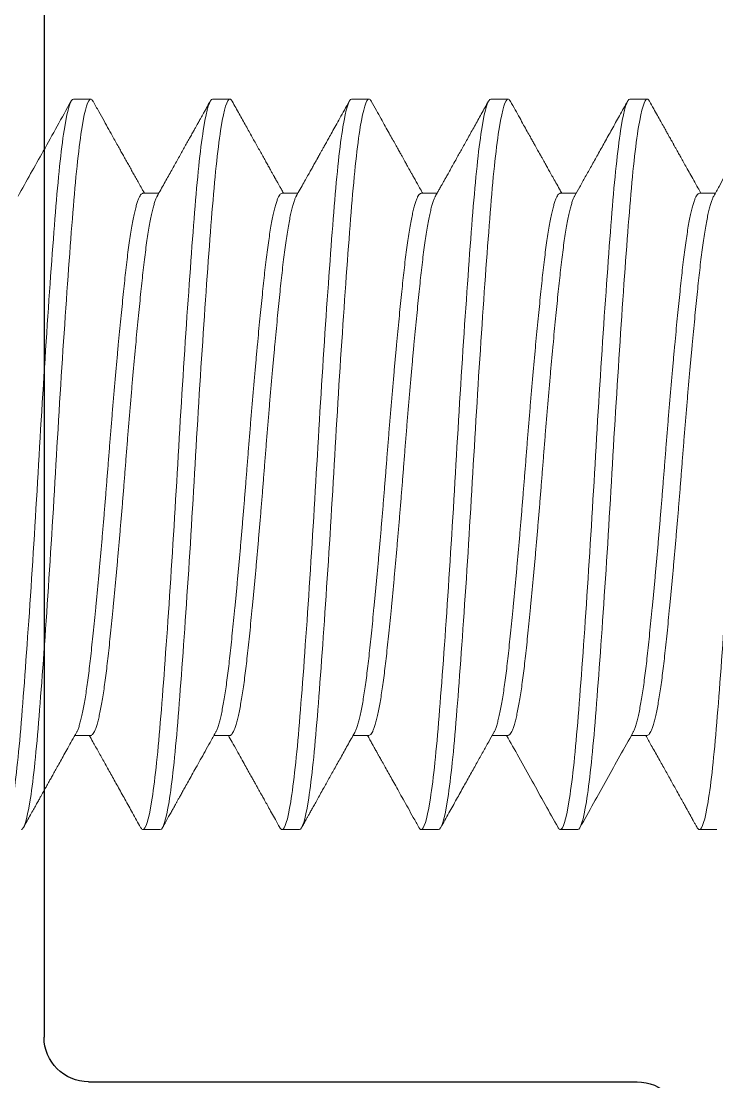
# Model space of a CAD drawing. Extents: x -82 to 113, y -82 to 93.
# Drawn here: x 26.7044 to 26.8606, y 69.7686 to 70.0068 of the extents above; entities that cross this region are included whole.
import ezdxf

# ---------------------------------------------------------------- set-up
doc = ezdxf.new("R2010")
doc.units = 0
doc.header["$MEASUREMENT"] = 0
doc.linetypes.add('SLD-Solid', pattern=[0])
doc.layers.get('0').update_dxf_attribs({"linetype": 'CONTINUOUS'})
doc.layers.add('VENT', color=5, linetype='CONTINUOUS')

# ---------------------------------------------------------------- blocks, each defined once
blk = doc.blocks.new('no 8-32 1.125')
at = {"color": 7, "linetype": 'SLD-Solid', "lineweight": 15}
for p, q in [((0.5, 0.082), (0.49609, 0.082)), ((0.53125, 0.082), (0.52734, 0.082)), ((0.5625, 0.082), (0.55859, 0.082)), ((0.59375, 0.082), (0.58984, 0.082)), ((0.625, 0.082), (0.62109, 0.082)), ((0.48437, 0.06086), (0.48081, 0.06086)), ((0.51562, 0.06086), (0.51206, 0.06086)), ((0.54687, 0.06086), (0.54331, 0.06086)), ((0.57813, 0.06086), (0.57456, 0.06086)), ((0.60938, 0.06086), (0.60581, 0.06086)), ((0.49609, -0.06086), (0.49966, -0.06086)), ((0.52734, -0.06086), (0.53091, -0.06086)), ((0.55859, -0.06086), (0.56216, -0.06086)), ((0.58984, -0.06086), (0.59341, -0.06086)), ((0.62109, -0.06086), (0.62466, -0.06086)), ((0.48047, -0.082), (0.48438, -0.082)), ((0.51172, -0.082), (0.51562, -0.082)), ((0.54297, -0.082), (0.54687, -0.082)), ((0.57422, -0.082), (0.57812, -0.082)), ((0.60547, -0.082), (0.60938, -0.082))]:
    blk.add_line(p, q, dxfattribs=at)
for points, knots in [([(0.48047, -0.082), (0.47987, -0.082), (0.47919, -0.07992), (0.47784, -0.0716), (0.47716, -0.06538), (0.47596, -0.05059), (0.47529, -0.04143), (0.47393, -0.02133), (0.47326, -0.01046), (0.47205, 0.01046), (0.47138, 0.02133), (0.47003, 0.04143), (0.46935, 0.05059), (0.46815, 0.06538), (0.46747, 0.0716), (0.46612, 0.07992), (0.46545, 0.082), (0.46484, 0.082)], [0, 0, 0, 0, 0.125, 0.125, 0.25, 0.25, 0.375, 0.375, 0.5, 0.5, 0.625, 0.625, 0.75, 0.75, 0.875, 0.875, 1, 1, 1, 1]), ([(0.48438, -0.082), (0.48377, -0.082), (0.4831, -0.07992), (0.48175, -0.0716), (0.48107, -0.06538), (0.47987, -0.05059), (0.47919, -0.04143), (0.47784, -0.02133), (0.47716, -0.01046), (0.47596, 0.01046), (0.47529, 0.02133), (0.47393, 0.04143), (0.47326, 0.05059), (0.47205, 0.06538), (0.47138, 0.0716), (0.47003, 0.07992), (0.46935, 0.082), (0.46875, 0.082)], [0, 0, 0, 0, 0.125, 0.125, 0.25, 0.25, 0.375, 0.375, 0.5, 0.5, 0.625, 0.625, 0.75, 0.75, 0.875, 0.875, 1, 1, 1, 1]), ([(0.48117, 0.06022), (0.48084, 0.06082), (0.48018, 0.06198), (0.47924, 0.06366), (0.47838, 0.0652), (0.4776, 0.06661), (0.47689, 0.06787), (0.47626, 0.069), (0.47571, 0.06998), (0.47523, 0.07083), (0.47482, 0.07157), (0.47449, 0.07217), (0.47426, 0.07257), (0.47413, 0.07281), (0.47403, 0.07298), (0.47389, 0.07324), (0.47368, 0.07362), (0.47338, 0.07415), (0.47302, 0.0748), (0.47258, 0.07559), (0.47206, 0.07652), (0.47147, 0.07758), (0.4708, 0.07878), (0.47006, 0.08011), (0.46954, 0.08104), (0.46927, 0.08153)], [0, 0, 0, 0, 0.085073, 0.163799, 0.236167, 0.30217, 0.361801, 0.414158, 0.460361, 0.500404, 0.534196, 0.564006, 0.584449, 0.591157, 0.597233, 0.609032, 0.627157, 0.651606, 0.682382, 0.719485, 0.762919, 0.812684, 0.868784, 0.931221, 1, 1, 1, 1]), ([(0.49558, 0.08153), (0.49497, 0.08045), (0.4938, 0.07834), (0.49208, 0.07526), (0.49045, 0.07234), (0.48892, 0.06959), (0.48748, 0.06701), (0.48613, 0.0646), (0.48499, 0.06257), (0.4843, 0.06134), (0.48403, 0.06086)], [0, 0, 0, 0, 0.157057, 0.306056, 0.447002, 0.579903, 0.704766, 0.821597, 0.930403, 1, 1, 1, 1]), ([(0.49609, 0.082), (0.49602, 0.08198), (0.49586, 0.08194), (0.49569, 0.08175), (0.49559, 0.08155), (0.49558, 0.08151)], [0, 0, 0, 0, 0.4492019, 0.9022264, 1, 1, 1, 1]), ([(0.51172, -0.082), (0.51112, -0.082), (0.51044, -0.07992), (0.50909, -0.0716), (0.50841, -0.06538), (0.50721, -0.05059), (0.50654, -0.04143), (0.50518, -0.02133), (0.50451, -0.01046), (0.5033, 0.01046), (0.50263, 0.02133), (0.50128, 0.04143), (0.5006, 0.05059), (0.4994, 0.06538), (0.49872, 0.0716), (0.49737, 0.07992), (0.4967, 0.082), (0.49609, 0.082)], [0, 0, 0, 0, 0.125, 0.125, 0.25, 0.25, 0.375, 0.375, 0.5, 0.5, 0.625, 0.625, 0.75, 0.75, 0.875, 0.875, 1, 1, 1, 1]), ([(0.51562, -0.082), (0.51502, -0.082), (0.51435, -0.07992), (0.513, -0.0716), (0.51232, -0.06538), (0.51112, -0.05059), (0.51044, -0.04143), (0.50909, -0.02133), (0.50841, -0.01046), (0.50721, 0.01046), (0.50654, 0.02133), (0.50518, 0.04143), (0.50451, 0.05059), (0.5033, 0.06538), (0.50263, 0.0716), (0.50128, 0.07992), (0.5006, 0.082), (0.5, 0.082)], [0, 0, 0, 0, 0.125, 0.125, 0.25, 0.25, 0.375, 0.375, 0.5, 0.5, 0.625, 0.625, 0.75, 0.75, 0.875, 0.875, 1, 1, 1, 1]), ([(0.51242, 0.06021), (0.51201, 0.06095), (0.51122, 0.06237), (0.51007, 0.06442), (0.50901, 0.06632), (0.50803, 0.06807), (0.50713, 0.06967), (0.50632, 0.07112), (0.50563, 0.07237), (0.50504, 0.07342), (0.50455, 0.07429), (0.50415, 0.07502), (0.50386, 0.07553), (0.50368, 0.07586), (0.50354, 0.07611), (0.50336, 0.07642), (0.50313, 0.07684), (0.5028, 0.07743), (0.50238, 0.07819), (0.50184, 0.07916), (0.50121, 0.08029), (0.50076, 0.0811), (0.50052, 0.08153)], [0, 0, 0, 0, 0.103396, 0.199726, 0.288978, 0.371144, 0.446214, 0.514181, 0.575037, 0.622016, 0.662628, 0.696871, 0.724742, 0.734107, 0.744176, 0.758982, 0.778692, 0.803308, 0.840977, 0.886313, 0.93932, 1, 1, 1, 1]), ([(0.52683, 0.08153), (0.5265, 0.08094), (0.52588, 0.07984), (0.52501, 0.07828), (0.52425, 0.07691), (0.5236, 0.07575), (0.52309, 0.07482), (0.52269, 0.07411), (0.5224, 0.07359), (0.52218, 0.07319), (0.522, 0.07288), (0.52187, 0.07264), (0.52176, 0.07245), (0.52165, 0.07225), (0.52147, 0.07193), (0.5212, 0.07144), (0.52081, 0.07074), (0.52032, 0.06986), (0.51971, 0.06877), (0.51898, 0.06747), (0.51813, 0.06594), (0.51716, 0.06421), (0.5162, 0.06249), (0.51556, 0.06136), (0.51528, 0.06086)], [0, 0, 0, 0, 0.085053, 0.160509, 0.226375, 0.282657, 0.329355, 0.360956, 0.385905, 0.404491, 0.419272, 0.430861, 0.439389, 0.447626, 0.459703, 0.485013, 0.518956, 0.561528, 0.612725, 0.676835, 0.750743, 0.83444, 0.927917, 1, 1, 1, 1]), ([(0.52734, 0.082), (0.52727, 0.08198), (0.52711, 0.08194), (0.52694, 0.08175), (0.52684, 0.08155), (0.52683, 0.08151)], [0, 0, 0, 0, 0.449326, 0.902476, 1, 1, 1, 1]), ([(0.54297, -0.082), (0.54237, -0.082), (0.54169, -0.07992), (0.54034, -0.0716), (0.53966, -0.06538), (0.53846, -0.05059), (0.53779, -0.04143), (0.53643, -0.02133), (0.53576, -0.01046), (0.53455, 0.01046), (0.53388, 0.02133), (0.53253, 0.04143), (0.53185, 0.05059), (0.53065, 0.06538), (0.52997, 0.0716), (0.52862, 0.07992), (0.52795, 0.082), (0.52734, 0.082)], [0, 0, 0, 0, 0.125, 0.125, 0.25, 0.25, 0.375, 0.375, 0.5, 0.5, 0.625, 0.625, 0.75, 0.75, 0.875, 0.875, 1, 1, 1, 1]), ([(0.54687, -0.082), (0.54627, -0.082), (0.5456, -0.07992), (0.54425, -0.0716), (0.54357, -0.06538), (0.54237, -0.05059), (0.54169, -0.04143), (0.54034, -0.02133), (0.53966, -0.01046), (0.53846, 0.01046), (0.53779, 0.02133), (0.53643, 0.04143), (0.53576, 0.05059), (0.53455, 0.06538), (0.53388, 0.0716), (0.53253, 0.07992), (0.53185, 0.082), (0.53125, 0.082)], [0, 0, 0, 0, 0.125, 0.125, 0.25, 0.25, 0.375, 0.375, 0.5, 0.5, 0.625, 0.625, 0.75, 0.75, 0.875, 0.875, 1, 1, 1, 1]), ([(0.54367, 0.06021), (0.54313, 0.06118), (0.54208, 0.06307), (0.54054, 0.06581), (0.5391, 0.06839), (0.53775, 0.07081), (0.53663, 0.07281), (0.53574, 0.0744), (0.53508, 0.0756), (0.53448, 0.07666), (0.53396, 0.07759), (0.53352, 0.07839), (0.53321, 0.07894), (0.53299, 0.07933), (0.53283, 0.07962), (0.53258, 0.08007), (0.53222, 0.08072), (0.53193, 0.08124), (0.53177, 0.08153)], [0, 0, 0, 0, 0.136426, 0.265231, 0.386391, 0.499888, 0.605708, 0.667656, 0.723868, 0.773785, 0.817406, 0.854727, 0.885748, 0.895879, 0.909479, 0.92669, 0.959281, 1, 1, 1, 1]), ([(0.55808, 0.08153), (0.55766, 0.08077), (0.55685, 0.07932), (0.55567, 0.07721), (0.55459, 0.07527), (0.55359, 0.07348), (0.55268, 0.07185), (0.55186, 0.07038), (0.55109, 0.06901), (0.55038, 0.06774), (0.54974, 0.06659), (0.5493, 0.06581), (0.54903, 0.06532), (0.54889, 0.06507), (0.54875, 0.06483), (0.5486, 0.06456), (0.5484, 0.06421), (0.54813, 0.06372), (0.54777, 0.06307), (0.54731, 0.06226), (0.54689, 0.0615), (0.54662, 0.06102), (0.54653, 0.06086)], [0, 0, 0, 0, 0.109481, 0.211278, 0.305398, 0.391848, 0.47063, 0.54175, 0.605222, 0.670222, 0.725774, 0.771887, 0.784107, 0.796108, 0.8079, 0.819503, 0.835433, 0.859106, 0.890521, 0.929673, 0.976559, 1, 1, 1, 1]), ([(0.55859, 0.082), (0.55852, 0.08198), (0.55836, 0.08194), (0.55819, 0.08175), (0.55809, 0.08155), (0.55808, 0.08151)], [0, 0, 0, 0, 0.449493, 0.902812, 1, 1, 1, 1]), ([(0.57422, -0.082), (0.57362, -0.082), (0.57294, -0.07992), (0.57159, -0.0716), (0.57091, -0.06538), (0.56971, -0.05059), (0.56904, -0.04143), (0.56768, -0.02133), (0.56701, -0.01046), (0.5658, 0.01046), (0.56513, 0.02133), (0.56378, 0.04143), (0.5631, 0.05059), (0.5619, 0.06538), (0.56122, 0.0716), (0.55987, 0.07992), (0.5592, 0.082), (0.55859, 0.082)], [0, 0, 0, 0, 0.125, 0.125, 0.25, 0.25, 0.375, 0.375, 0.5, 0.5, 0.625, 0.625, 0.75, 0.75, 0.875, 0.875, 1, 1, 1, 1]), ([(0.57812, -0.082), (0.57752, -0.082), (0.57685, -0.07992), (0.5755, -0.0716), (0.57482, -0.06538), (0.57362, -0.05059), (0.57294, -0.04143), (0.57159, -0.02133), (0.57091, -0.01046), (0.56971, 0.01046), (0.56904, 0.02133), (0.56768, 0.04143), (0.56701, 0.05059), (0.5658, 0.06538), (0.56513, 0.0716), (0.56378, 0.07992), (0.5631, 0.082), (0.5625, 0.082)], [0, 0, 0, 0, 0.125, 0.125, 0.25, 0.25, 0.375, 0.375, 0.5, 0.5, 0.625, 0.625, 0.75, 0.75, 0.875, 0.875, 1, 1, 1, 1]), ([(0.57492, 0.06021), (0.57454, 0.06091), (0.57373, 0.06235), (0.57247, 0.0646), (0.57112, 0.06701), (0.56968, 0.06959), (0.56814, 0.07234), (0.56651, 0.07526), (0.5648, 0.07834), (0.56362, 0.08045), (0.56302, 0.08153)], [0, 0, 0, 0, 0.097734, 0.203246, 0.316541, 0.437627, 0.566509, 0.703194, 0.847689, 1, 1, 1, 1]), ([(0.58933, 0.08153), (0.58837, 0.07981), (0.58643, 0.07634), (0.58349, 0.07107), (0.5806, 0.06589), (0.57869, 0.06248), (0.57778, 0.06086)], [0, 0, 0, 0, 0.249082, 0.504007, 0.764728, 1, 1, 1, 1]), ([(0.58984, 0.082), (0.58977, 0.08198), (0.58961, 0.08194), (0.58944, 0.08175), (0.58934, 0.08155), (0.58933, 0.08151)], [0, 0, 0, 0, 0.449228, 0.902279, 1, 1, 1, 1]), ([(0.60547, -0.082), (0.60487, -0.082), (0.60419, -0.07992), (0.60284, -0.0716), (0.60216, -0.06538), (0.60096, -0.05059), (0.60029, -0.04143), (0.59893, -0.02133), (0.59826, -0.01046), (0.59705, 0.01046), (0.59638, 0.02133), (0.59503, 0.04143), (0.59435, 0.05059), (0.59315, 0.06538), (0.59247, 0.0716), (0.59112, 0.07992), (0.59045, 0.082), (0.58984, 0.082)], [0, 0, 0, 0, 0.125, 0.125, 0.25, 0.25, 0.375, 0.375, 0.5, 0.5, 0.625, 0.625, 0.75, 0.75, 0.875, 0.875, 1, 1, 1, 1]), ([(0.60938, -0.082), (0.60877, -0.082), (0.6081, -0.07992), (0.60675, -0.0716), (0.60607, -0.06538), (0.60487, -0.05059), (0.60419, -0.04143), (0.60284, -0.02133), (0.60216, -0.01046), (0.60096, 0.01046), (0.60029, 0.02133), (0.59893, 0.04143), (0.59826, 0.05059), (0.59705, 0.06538), (0.59638, 0.0716), (0.59503, 0.07992), (0.59435, 0.082), (0.59375, 0.082)], [0, 0, 0, 0, 0.125, 0.125, 0.25, 0.25, 0.375, 0.375, 0.5, 0.5, 0.625, 0.625, 0.75, 0.75, 0.875, 0.875, 1, 1, 1, 1]), ([(0.60617, 0.06021), (0.6052, 0.06196), (0.60323, 0.06547), (0.60027, 0.07077), (0.59728, 0.07613), (0.59527, 0.07972), (0.59427, 0.08153)], [0, 0, 0, 0, 0.245632, 0.494193, 0.745658, 1, 1, 1, 1]), ([(0.62058, 0.08153), (0.62045, 0.0813), (0.62021, 0.08087), (0.61988, 0.08027), (0.61959, 0.07976), (0.61936, 0.07935), (0.61919, 0.07904), (0.61906, 0.0788), (0.61894, 0.07859), (0.61882, 0.07837), (0.61861, 0.078), (0.6183, 0.07744), (0.61784, 0.07661), (0.61727, 0.0756), (0.61659, 0.07438), (0.61569, 0.07277), (0.61456, 0.07075), (0.61322, 0.06834), (0.61178, 0.06577), (0.61037, 0.06326), (0.60945, 0.0616), (0.60903, 0.06086)], [0, 0, 0, 0, 0.033635, 0.062438, 0.086409, 0.10716, 0.122093, 0.131902, 0.141679, 0.152445, 0.1642, 0.195823, 0.232941, 0.284292, 0.343425, 0.409333, 0.518667, 0.635532, 0.759919, 0.891807, 1, 1, 1, 1]), ([(0.62109, 0.082), (0.62102, 0.08198), (0.62086, 0.08194), (0.62069, 0.08175), (0.62059, 0.08155), (0.62058, 0.08151)], [0, 0, 0, 0, 0.449212, 0.902247, 1, 1, 1, 1]), ([(0.63672, -0.082), (0.63612, -0.082), (0.63544, -0.07992), (0.63409, -0.0716), (0.63341, -0.06538), (0.63221, -0.05059), (0.63154, -0.04143), (0.63018, -0.02133), (0.62951, -0.01046), (0.6283, 0.01046), (0.62763, 0.02133), (0.62628, 0.04143), (0.6256, 0.05059), (0.6244, 0.06538), (0.62372, 0.0716), (0.62237, 0.07992), (0.6217, 0.082), (0.62109, 0.082)], [0, 0, 0, 0, 0.125, 0.125, 0.25, 0.25, 0.375, 0.375, 0.5, 0.5, 0.625, 0.625, 0.75, 0.75, 0.875, 0.875, 1, 1, 1, 1]), ([(0.49609, -0.06086), (0.49609, -0.06086), (0.49601, -0.06089), (0.49584, -0.06079), (0.49557, -0.06054), (0.4953, -0.06008), (0.49503, -0.05945), (0.49475, -0.05863), (0.49447, -0.05762), (0.49418, -0.05644), (0.49389, -0.05506), (0.4936, -0.05348), (0.49331, -0.0517), (0.49302, -0.04976), (0.49273, -0.04766), (0.49246, -0.04542), (0.49219, -0.04309), (0.49193, -0.04067), (0.49167, -0.03815), (0.4914, -0.03549), (0.49112, -0.03271), (0.49084, -0.02982), (0.49056, -0.02683), (0.49027, -0.02375), (0.48999, -0.02054), (0.48969, -0.01722), (0.4894, -0.01381), (0.48911, -0.01036), (0.48883, -0.0069), (0.48855, -0.00345), (0.48829, -0.00005), (0.48802, 0.00329), (0.48776, 0.00658), (0.48749, 0.00989), (0.48721, 0.01318), (0.48694, 0.01645), (0.48665, 0.01968), (0.48637, 0.02285), (0.48608, 0.02601), (0.48579, 0.02912), (0.48549, 0.03217), (0.4852, 0.0351), (0.48492, 0.0379), (0.48464, 0.04055), (0.48438, 0.04302), (0.48412, 0.04532), (0.48385, 0.04746), (0.48358, 0.04947), (0.48331, 0.05135), (0.48303, 0.05309), (0.48275, 0.05466), (0.48246, 0.05607), (0.48217, 0.05732), (0.48188, 0.05841), (0.48159, 0.0593), (0.48135, 0.0599), (0.48122, 0.06012), (0.48117, 0.06019)], [0, 0, 0, 0, 0.000035, 0.018003, 0.03614, 0.054422, 0.072821, 0.09131, 0.109862, 0.128447, 0.147036, 0.166483, 0.185869, 0.205161, 0.224329, 0.243341, 0.262169, 0.280137, 0.298274, 0.316556, 0.334955, 0.353444, 0.371996, 0.390581, 0.40917, 0.428617, 0.448003, 0.467295, 0.486463, 0.505475, 0.524303, 0.542271, 0.560408, 0.57869, 0.597089, 0.615578, 0.63413, 0.652715, 0.671304, 0.69075, 0.710136, 0.729429, 0.748597, 0.767609, 0.786437, 0.804405, 0.822542, 0.840824, 0.859223, 0.877712, 0.896264, 0.914849, 0.933438, 0.952884, 0.97227, 0.991563, 1, 1, 1, 1]), ([(0.4993, -0.0602), (0.49927, -0.06015), (0.49915, -0.05996), (0.49893, -0.05944), (0.49865, -0.05863), (0.49837, -0.05762), (0.49809, -0.05644), (0.4978, -0.05506), (0.49751, -0.05348), (0.49721, -0.0517), (0.49692, -0.04976), (0.49664, -0.04766), (0.49636, -0.04542), (0.4961, -0.04309), (0.49584, -0.04067), (0.49557, -0.03815), (0.4953, -0.03549), (0.49503, -0.03271), (0.49475, -0.02982), (0.49447, -0.02683), (0.49418, -0.02375), (0.49389, -0.02054), (0.4936, -0.01722), (0.49331, -0.01381), (0.49302, -0.01036), (0.49273, -0.0069), (0.49246, -0.00345), (0.49219, -0.00005), (0.49193, 0.00329), (0.49167, 0.00658), (0.4914, 0.00989), (0.49112, 0.01318), (0.49084, 0.01645), (0.49056, 0.01968), (0.49027, 0.02285), (0.48999, 0.02601), (0.48969, 0.02912), (0.4894, 0.03217), (0.48911, 0.0351), (0.48883, 0.0379), (0.48855, 0.04055), (0.48829, 0.04302), (0.48802, 0.04532), (0.48776, 0.04746), (0.48749, 0.04947), (0.48721, 0.05135), (0.48694, 0.05309), (0.48665, 0.05466), (0.48637, 0.05607), (0.48608, 0.05732), (0.48579, 0.05841), (0.48549, 0.05931), (0.4852, 0.06), (0.48492, 0.0605), (0.48464, 0.06078), (0.48447, 0.06089), (0.48437, 0.06086), (0.48437, 0.06086)], [0, 0, 0, 0, 0.005823, 0.024222, 0.042711, 0.061263, 0.079847, 0.098436, 0.117883, 0.137269, 0.156561, 0.175729, 0.194741, 0.213568, 0.231536, 0.249673, 0.267954, 0.286353, 0.304843, 0.323394, 0.341979, 0.360568, 0.380014, 0.3994, 0.418692, 0.43786, 0.456872, 0.4757, 0.493667, 0.511804, 0.530086, 0.548484, 0.566974, 0.585525, 0.60411, 0.622699, 0.642145, 0.661531, 0.680823, 0.699991, 0.719003, 0.737831, 0.755799, 0.773936, 0.792217, 0.810616, 0.829105, 0.847656, 0.866241, 0.88483, 0.904276, 0.923662, 0.942955, 0.962122, 0.981134, 0.999962, 1, 1, 1, 1]), ([(0.52734, -0.06086), (0.52734, -0.06086), (0.52726, -0.06089), (0.52709, -0.06079), (0.52682, -0.06054), (0.52655, -0.06008), (0.52628, -0.05945), (0.526, -0.05863), (0.52572, -0.05762), (0.52543, -0.05644), (0.52514, -0.05506), (0.52485, -0.05348), (0.52456, -0.0517), (0.52427, -0.04976), (0.52398, -0.04766), (0.52371, -0.04542), (0.52344, -0.04309), (0.52318, -0.04067), (0.52292, -0.03815), (0.52265, -0.03549), (0.52237, -0.03271), (0.52209, -0.02982), (0.52181, -0.02683), (0.52153, -0.02375), (0.52124, -0.02054), (0.52094, -0.01722), (0.52065, -0.01381), (0.52036, -0.01036), (0.52008, -0.0069), (0.5198, -0.00345), (0.51954, -0.00005), (0.51927, 0.00329), (0.51901, 0.00658), (0.51874, 0.00989), (0.51846, 0.01318), (0.51819, 0.01645), (0.5179, 0.01968), (0.51762, 0.02285), (0.51733, 0.02601), (0.51704, 0.02912), (0.51674, 0.03217), (0.51646, 0.0351), (0.51617, 0.0379), (0.51589, 0.04055), (0.51563, 0.04302), (0.51537, 0.04532), (0.5151, 0.04746), (0.51483, 0.04947), (0.51456, 0.05135), (0.51428, 0.05309), (0.514, 0.05466), (0.51371, 0.05607), (0.51342, 0.05732), (0.51313, 0.05841), (0.51284, 0.0593), (0.5126, 0.0599), (0.51247, 0.06012), (0.51242, 0.06019)], [0, 0, 0, 0, 0.000016, 0.017985, 0.036122, 0.054404, 0.072804, 0.091294, 0.109846, 0.128432, 0.147021, 0.166468, 0.185855, 0.205148, 0.224317, 0.243329, 0.262158, 0.280127, 0.298264, 0.316546, 0.334946, 0.353436, 0.371988, 0.390573, 0.409163, 0.42861, 0.447997, 0.46729, 0.486458, 0.505471, 0.5243, 0.542268, 0.560406, 0.578688, 0.597088, 0.615578, 0.63413, 0.652715, 0.671305, 0.690752, 0.710139, 0.729432, 0.7486, 0.767613, 0.786442, 0.80441, 0.822548, 0.84083, 0.85923, 0.87772, 0.896272, 0.914857, 0.933447, 0.952894, 0.972281, 0.991574, 1, 1, 1, 1]), ([(0.53054, -0.0602), (0.53052, -0.06015), (0.5304, -0.05996), (0.53018, -0.05944), (0.5299, -0.05863), (0.52962, -0.05762), (0.52934, -0.05644), (0.52905, -0.05506), (0.52876, -0.05348), (0.52846, -0.0517), (0.52817, -0.04976), (0.52789, -0.04766), (0.52761, -0.04542), (0.52735, -0.04309), (0.52709, -0.04067), (0.52682, -0.03815), (0.52655, -0.03549), (0.52628, -0.03271), (0.526, -0.02982), (0.52572, -0.02683), (0.52543, -0.02375), (0.52514, -0.02054), (0.52485, -0.01722), (0.52456, -0.01381), (0.52427, -0.01036), (0.52398, -0.0069), (0.52371, -0.00345), (0.52344, -0.00005), (0.52318, 0.00329), (0.52292, 0.00658), (0.52265, 0.00989), (0.52237, 0.01318), (0.52209, 0.01645), (0.52181, 0.01968), (0.52153, 0.02285), (0.52124, 0.02601), (0.52094, 0.02912), (0.52065, 0.03217), (0.52036, 0.0351), (0.52008, 0.0379), (0.5198, 0.04055), (0.51954, 0.04302), (0.51927, 0.04532), (0.51901, 0.04746), (0.51874, 0.04947), (0.51846, 0.05135), (0.51819, 0.05309), (0.5179, 0.05466), (0.51762, 0.05607), (0.51733, 0.05732), (0.51704, 0.05841), (0.51674, 0.05931), (0.51646, 0.06), (0.51617, 0.0605), (0.51589, 0.06078), (0.51571, 0.06089), (0.51562, 0.06086), (0.51562, 0.06086)], [0, 0, 0, 0, 0.005802, 0.024202, 0.042691, 0.061243, 0.079829, 0.098418, 0.117865, 0.137252, 0.156545, 0.175713, 0.194725, 0.213554, 0.231522, 0.24966, 0.267941, 0.286341, 0.30483, 0.323382, 0.341968, 0.360557, 0.380004, 0.399391, 0.418684, 0.437852, 0.456864, 0.475693, 0.493661, 0.511799, 0.53008, 0.54848, 0.56697, 0.585522, 0.604107, 0.622696, 0.642143, 0.66153, 0.680823, 0.699991, 0.719004, 0.737832, 0.7558, 0.773938, 0.79222, 0.810619, 0.829109, 0.847661, 0.866246, 0.884835, 0.904283, 0.923669, 0.942962, 0.96213, 0.981143, 0.999971, 1, 1, 1, 1]), ([(0.55859, -0.06086), (0.55851, -0.06084), (0.55834, -0.06081), (0.55807, -0.06053), (0.5578, -0.06008), (0.55753, -0.05945), (0.55725, -0.05863), (0.55697, -0.05762), (0.55668, -0.05644), (0.55639, -0.05506), (0.5561, -0.05348), (0.55581, -0.0517), (0.55552, -0.04976), (0.55523, -0.04766), (0.55496, -0.04542), (0.55469, -0.04309), (0.55443, -0.04067), (0.55417, -0.03815), (0.5539, -0.03549), (0.55362, -0.03271), (0.55334, -0.02982), (0.55306, -0.02683), (0.55277, -0.02375), (0.55249, -0.02054), (0.55219, -0.01722), (0.5519, -0.01381), (0.55161, -0.01036), (0.55133, -0.0069), (0.55105, -0.00345), (0.55079, -0.00005), (0.55052, 0.00329), (0.55026, 0.00658), (0.54999, 0.00989), (0.54971, 0.01318), (0.54944, 0.01645), (0.54915, 0.01968), (0.54887, 0.02285), (0.54858, 0.02601), (0.54829, 0.02912), (0.54799, 0.03217), (0.5477, 0.0351), (0.54742, 0.0379), (0.54714, 0.04055), (0.54688, 0.04302), (0.54662, 0.04532), (0.54635, 0.04746), (0.54608, 0.04947), (0.54581, 0.05135), (0.54553, 0.05309), (0.54525, 0.05466), (0.54496, 0.05607), (0.54467, 0.05732), (0.54438, 0.05841), (0.54409, 0.0593), (0.54385, 0.0599), (0.54372, 0.06012), (0.54367, 0.06019)], [0, 0, 0, 0, 0.017962, 0.036101, 0.054383, 0.072783, 0.091274, 0.109827, 0.128413, 0.147003, 0.166451, 0.185838, 0.205132, 0.2243, 0.243314, 0.262143, 0.280112, 0.29825, 0.316533, 0.334933, 0.353423, 0.371976, 0.390562, 0.409152, 0.4286, 0.447987, 0.467281, 0.48645, 0.505463, 0.524292, 0.542261, 0.5604, 0.578682, 0.597082, 0.615573, 0.634126, 0.652712, 0.671302, 0.69075, 0.710137, 0.729431, 0.748599, 0.767613, 0.786442, 0.804411, 0.822549, 0.840832, 0.859232, 0.877722, 0.896275, 0.914861, 0.933451, 0.952899, 0.972286, 0.99158, 1, 1, 1, 1]), ([(0.56179, -0.0602), (0.56177, -0.06015), (0.56165, -0.05996), (0.56143, -0.05944), (0.56115, -0.05863), (0.56087, -0.05762), (0.56059, -0.05644), (0.5603, -0.05506), (0.56001, -0.05348), (0.55971, -0.0517), (0.55942, -0.04976), (0.55914, -0.04766), (0.55886, -0.04542), (0.5586, -0.04309), (0.55834, -0.04067), (0.55807, -0.03815), (0.5578, -0.03549), (0.55753, -0.03271), (0.55725, -0.02982), (0.55697, -0.02683), (0.55668, -0.02375), (0.55639, -0.02054), (0.5561, -0.01722), (0.55581, -0.01381), (0.55552, -0.01036), (0.55523, -0.0069), (0.55496, -0.00345), (0.55469, -0.00005), (0.55443, 0.00329), (0.55417, 0.00658), (0.5539, 0.00989), (0.55362, 0.01318), (0.55334, 0.01645), (0.55306, 0.01968), (0.55277, 0.02285), (0.55249, 0.02601), (0.55219, 0.02912), (0.5519, 0.03217), (0.55161, 0.0351), (0.55133, 0.0379), (0.55105, 0.04055), (0.55079, 0.04302), (0.55052, 0.04532), (0.55026, 0.04746), (0.54999, 0.04947), (0.54971, 0.05135), (0.54944, 0.05309), (0.54915, 0.05466), (0.54887, 0.05607), (0.54858, 0.05732), (0.54829, 0.05841), (0.54799, 0.05931), (0.5477, 0.06001), (0.54742, 0.0605), (0.54714, 0.0608), (0.54696, 0.06084), (0.54687, 0.06086)], [0, 0, 0, 0, 0.005797, 0.024197, 0.042688, 0.06124, 0.079826, 0.098416, 0.117864, 0.137251, 0.156545, 0.175713, 0.194727, 0.213556, 0.231525, 0.249663, 0.267945, 0.286345, 0.304836, 0.323388, 0.341974, 0.360564, 0.380012, 0.399399, 0.418693, 0.437862, 0.456875, 0.475704, 0.493673, 0.511811, 0.530093, 0.548493, 0.566984, 0.585536, 0.604122, 0.622712, 0.64216, 0.661547, 0.680841, 0.70001, 0.719023, 0.737852, 0.755821, 0.773959, 0.792241, 0.810642, 0.829132, 0.847685, 0.86627, 0.884861, 0.904308, 0.923695, 0.942989, 0.962158, 0.981171, 1, 1, 1, 1]), ([(0.58984, -0.06086), (0.58976, -0.06084), (0.58959, -0.06081), (0.58932, -0.06053), (0.58905, -0.06008), (0.58878, -0.05945), (0.5885, -0.05863), (0.58822, -0.05762), (0.58793, -0.05644), (0.58764, -0.05506), (0.58735, -0.05348), (0.58706, -0.0517), (0.58677, -0.04976), (0.58648, -0.04766), (0.58621, -0.04542), (0.58594, -0.04309), (0.58568, -0.04067), (0.58542, -0.03815), (0.58515, -0.03549), (0.58487, -0.03271), (0.58459, -0.02982), (0.58431, -0.02683), (0.58403, -0.02375), (0.58374, -0.02054), (0.58344, -0.01722), (0.58315, -0.01381), (0.58286, -0.01036), (0.58258, -0.0069), (0.5823, -0.00345), (0.58204, -0.00005), (0.58177, 0.00329), (0.58151, 0.00658), (0.58124, 0.00989), (0.58096, 0.01318), (0.58069, 0.01645), (0.5804, 0.01968), (0.58012, 0.02285), (0.57983, 0.02601), (0.57954, 0.02912), (0.57924, 0.03217), (0.57896, 0.0351), (0.57867, 0.0379), (0.57839, 0.04055), (0.57813, 0.04302), (0.57787, 0.04532), (0.5776, 0.04746), (0.57733, 0.04947), (0.57706, 0.05135), (0.57678, 0.05309), (0.5765, 0.05466), (0.57621, 0.05607), (0.57592, 0.05732), (0.57563, 0.05841), (0.57534, 0.0593), (0.5751, 0.0599), (0.57497, 0.06012), (0.57492, 0.06019)], [0, 0, 0, 0, 0.017942, 0.036081, 0.054364, 0.072764, 0.091255, 0.109808, 0.128394, 0.146985, 0.166433, 0.185821, 0.205115, 0.224284, 0.243298, 0.262127, 0.280097, 0.298235, 0.316518, 0.334919, 0.35341, 0.371963, 0.390549, 0.40914, 0.428588, 0.447975, 0.46727, 0.486439, 0.505453, 0.524282, 0.542251, 0.56039, 0.578673, 0.597073, 0.615564, 0.634117, 0.652704, 0.671294, 0.690743, 0.71013, 0.729424, 0.748593, 0.767607, 0.786437, 0.804406, 0.822545, 0.840828, 0.859228, 0.877719, 0.896272, 0.914858, 0.933449, 0.952897, 0.972285, 0.991579, 1, 1, 1, 1]), ([(0.59304, -0.0602), (0.59302, -0.06015), (0.5929, -0.05996), (0.59268, -0.05944), (0.5924, -0.05863), (0.59212, -0.05762), (0.59184, -0.05644), (0.59155, -0.05506), (0.59126, -0.05348), (0.59096, -0.0517), (0.59067, -0.04976), (0.59039, -0.04766), (0.59011, -0.04542), (0.58985, -0.04309), (0.58959, -0.04067), (0.58932, -0.03815), (0.58905, -0.03549), (0.58878, -0.03271), (0.5885, -0.02982), (0.58822, -0.02683), (0.58793, -0.02375), (0.58764, -0.02054), (0.58735, -0.01722), (0.58706, -0.01381), (0.58677, -0.01036), (0.58648, -0.0069), (0.58621, -0.00345), (0.58594, -0.00005), (0.58568, 0.00329), (0.58542, 0.00658), (0.58515, 0.00989), (0.58487, 0.01318), (0.58459, 0.01645), (0.58431, 0.01968), (0.58403, 0.02285), (0.58374, 0.02601), (0.58344, 0.02912), (0.58315, 0.03217), (0.58286, 0.0351), (0.58258, 0.0379), (0.5823, 0.04055), (0.58204, 0.04302), (0.58177, 0.04532), (0.58151, 0.04746), (0.58124, 0.04947), (0.58096, 0.05135), (0.58069, 0.05309), (0.5804, 0.05466), (0.58012, 0.05607), (0.57983, 0.05732), (0.57954, 0.05841), (0.57924, 0.05931), (0.57896, 0.06001), (0.57867, 0.0605), (0.57839, 0.0608), (0.57821, 0.06084), (0.57813, 0.06086)], [0, 0, 0, 0, 0.005801, 0.024202, 0.042693, 0.061245, 0.079832, 0.098422, 0.11787, 0.137258, 0.156552, 0.175721, 0.194734, 0.213563, 0.231533, 0.249671, 0.267954, 0.286354, 0.304845, 0.323398, 0.341984, 0.360575, 0.380023, 0.39941, 0.418704, 0.437873, 0.456887, 0.475716, 0.493685, 0.511824, 0.530106, 0.548507, 0.566997, 0.58555, 0.604137, 0.622727, 0.642175, 0.661562, 0.680856, 0.700025, 0.719039, 0.737868, 0.755838, 0.773976, 0.792259, 0.810659, 0.82915, 0.847703, 0.866289, 0.884879, 0.904328, 0.923715, 0.943009, 0.962178, 0.981192, 1, 1, 1, 1]), ([(0.62109, -0.06086), (0.62101, -0.06084), (0.62084, -0.06081), (0.62057, -0.06053), (0.6203, -0.06008), (0.62003, -0.05945), (0.61975, -0.05863), (0.61947, -0.05762), (0.61918, -0.05644), (0.61889, -0.05506), (0.6186, -0.05348), (0.61831, -0.0517), (0.61802, -0.04976), (0.61773, -0.04766), (0.61746, -0.04542), (0.61719, -0.04309), (0.61693, -0.04067), (0.61667, -0.03815), (0.6164, -0.03549), (0.61612, -0.03271), (0.61584, -0.02982), (0.61556, -0.02683), (0.61527, -0.02375), (0.61499, -0.02054), (0.61469, -0.01722), (0.6144, -0.01381), (0.61411, -0.01036), (0.61383, -0.0069), (0.61355, -0.00345), (0.61329, -0.00005), (0.61302, 0.00329), (0.61276, 0.00658), (0.61249, 0.00989), (0.61221, 0.01318), (0.61194, 0.01645), (0.61165, 0.01968), (0.61137, 0.02285), (0.61108, 0.02601), (0.61079, 0.02912), (0.61049, 0.03217), (0.6102, 0.0351), (0.60992, 0.0379), (0.60964, 0.04055), (0.60938, 0.04302), (0.60912, 0.04532), (0.60885, 0.04746), (0.60858, 0.04947), (0.60831, 0.05135), (0.60803, 0.05309), (0.60775, 0.05466), (0.60746, 0.05607), (0.60717, 0.05732), (0.60688, 0.05841), (0.60659, 0.0593), (0.60635, 0.0599), (0.60622, 0.06012), (0.60617, 0.06019)], [0, 0, 0, 0, 0.017934, 0.036073, 0.054356, 0.072757, 0.091248, 0.109801, 0.128387, 0.146978, 0.166427, 0.185814, 0.205109, 0.224278, 0.243292, 0.262122, 0.280091, 0.29823, 0.316513, 0.334914, 0.353405, 0.371958, 0.390545, 0.409136, 0.428584, 0.447972, 0.467266, 0.486435, 0.505449, 0.524279, 0.542249, 0.560388, 0.578671, 0.597071, 0.615562, 0.634116, 0.652702, 0.671293, 0.690741, 0.710129, 0.729423, 0.748593, 0.767607, 0.786436, 0.804406, 0.822545, 0.840828, 0.859229, 0.87772, 0.896273, 0.914859, 0.93345, 0.952899, 0.972286, 0.991581, 1, 1, 1, 1]), ([(0.6243, -0.0602), (0.62427, -0.06015), (0.62415, -0.05996), (0.62393, -0.05944), (0.62365, -0.05863), (0.62337, -0.05762), (0.62309, -0.05644), (0.6228, -0.05506), (0.62251, -0.05348), (0.62221, -0.0517), (0.62192, -0.04976), (0.62164, -0.04766), (0.62136, -0.04542), (0.6211, -0.04309), (0.62084, -0.04067), (0.62057, -0.03815), (0.6203, -0.03549), (0.62003, -0.03271), (0.61975, -0.02982), (0.61947, -0.02683), (0.61918, -0.02375), (0.61889, -0.02054), (0.6186, -0.01722), (0.61831, -0.01381), (0.61802, -0.01036), (0.61773, -0.0069), (0.61746, -0.00345), (0.61719, -0.00005), (0.61693, 0.00329), (0.61667, 0.00658), (0.6164, 0.00989), (0.61612, 0.01318), (0.61584, 0.01645), (0.61556, 0.01968), (0.61527, 0.02285), (0.61499, 0.02601), (0.61469, 0.02912), (0.6144, 0.03217), (0.61411, 0.0351), (0.61383, 0.0379), (0.61355, 0.04055), (0.61329, 0.04302), (0.61302, 0.04532), (0.61276, 0.04746), (0.61249, 0.04947), (0.61221, 0.05135), (0.61194, 0.05309), (0.61165, 0.05466), (0.61137, 0.05607), (0.61108, 0.05732), (0.61079, 0.05841), (0.61049, 0.05931), (0.6102, 0.06001), (0.60992, 0.0605), (0.60964, 0.0608), (0.60946, 0.06084), (0.60938, 0.06086)], [0, 0, 0, 0, 0.0058136, 0.0242139, 0.0427046, 0.0612575, 0.0798437, 0.098434, 0.1178821, 0.1372694, 0.1565634, 0.1757324, 0.194746, 0.2135752, 0.2315445, 0.249683, 0.2679656, 0.2863659, 0.3048566, 0.3234095, 0.3419957, 0.360586, 0.3800341, 0.3994215, 0.4187154, 0.4378844, 0.456898, 0.4757272, 0.4936965, 0.511835, 0.5301176, 0.5485179, 0.5670086, 0.5855615, 0.6041477, 0.6227381, 0.6421861, 0.6615735, 0.6808674, 0.7000364, 0.71905, 0.7378792, 0.7558486, 0.773987, 0.7922696, 0.8106699, 0.8291607, 0.8477135, 0.8662997, 0.8848901, 0.9043381, 0.9237255, 0.9430195, 0.9621885, 0.981202, 1, 1, 1, 1]), ([(0.46804, -0.06021), (0.46993, -0.06359), (0.47391, -0.07069), (0.47787, -0.07779), (0.47995, -0.08153)], [0, 0, 0, 0, 0.474731, 1, 1, 1, 1]), ([(0.48489, -0.08153), (0.48532, -0.08076), (0.48614, -0.07929), (0.48732, -0.07717), (0.4884, -0.07523), (0.48932, -0.07359), (0.49009, -0.07222), (0.49072, -0.07108), (0.49129, -0.07006), (0.49185, -0.06907), (0.4924, -0.06807), (0.49298, -0.06704), (0.49356, -0.06601), (0.49413, -0.06498), (0.49472, -0.06393), (0.49535, -0.0628), (0.49593, -0.06177), (0.4963, -0.06111), (0.49644, -0.06086)], [0, 0, 0, 0, 0.111381, 0.21384, 0.307384, 0.39202, 0.452273, 0.507032, 0.556301, 0.601045, 0.651207, 0.701147, 0.750867, 0.800367, 0.849808, 0.903731, 0.964197, 1, 1, 1, 1]), ([(0.4993, -0.06022), (0.49983, -0.06117), (0.50086, -0.06301), (0.50236, -0.06569), (0.50376, -0.06819), (0.50506, -0.07051), (0.50608, -0.07234), (0.50683, -0.07369), (0.50733, -0.07459), (0.50776, -0.07536), (0.50811, -0.07599), (0.50837, -0.07645), (0.50854, -0.07676), (0.50864, -0.07693), (0.50871, -0.07706), (0.50879, -0.07721), (0.50892, -0.07744), (0.50913, -0.07781), (0.5094, -0.0783), (0.50975, -0.07892), (0.51017, -0.07968), (0.51066, -0.08056), (0.51101, -0.08119), (0.5112, -0.08153)], [0, 0, 0, 0, 0.133964, 0.259657, 0.377055, 0.48614, 0.586897, 0.634128, 0.676678, 0.712803, 0.742502, 0.765772, 0.777052, 0.78582, 0.790269, 0.795427, 0.806376, 0.823415, 0.846544, 0.875766, 0.911082, 0.952492, 1, 1, 1, 1]), ([(0.51614, -0.08153), (0.51667, -0.08058), (0.5177, -0.07874), (0.51919, -0.07606), (0.52059, -0.07354), (0.52191, -0.0712), (0.52294, -0.06934), (0.52372, -0.06796), (0.52424, -0.06703), (0.52469, -0.06621), (0.52508, -0.06551), (0.52537, -0.06501), (0.52556, -0.06466), (0.52567, -0.06445), (0.52578, -0.06427), (0.52587, -0.0641), (0.52599, -0.06389), (0.52616, -0.06358), (0.5264, -0.06315), (0.52671, -0.0626), (0.5271, -0.06192), (0.52743, -0.06132), (0.52763, -0.06096), (0.52769, -0.06086)], [0, 0, 0, 0, 0.137603, 0.267203, 0.38881, 0.502433, 0.608083, 0.657912, 0.703501, 0.743148, 0.776857, 0.804627, 0.816286, 0.826461, 0.835151, 0.842359, 0.851733, 0.866223, 0.886884, 0.913714, 0.946712, 0.985873, 1, 1, 1, 1]), ([(0.53055, -0.06021), (0.53084, -0.06075), (0.53141, -0.06175), (0.53221, -0.06318), (0.53291, -0.06445), (0.53353, -0.06555), (0.53405, -0.06648), (0.53446, -0.06721), (0.53476, -0.06775), (0.53497, -0.06812), (0.53513, -0.06841), (0.53523, -0.0686), (0.5353, -0.06872), (0.53537, -0.06883), (0.53545, -0.06898), (0.53559, -0.06923), (0.5358, -0.0696), (0.53608, -0.07011), (0.53643, -0.07073), (0.53684, -0.07147), (0.53732, -0.07232), (0.5379, -0.07337), (0.53861, -0.07463), (0.53943, -0.07612), (0.54036, -0.07777), (0.54137, -0.07959), (0.54208, -0.08087), (0.54245, -0.08153)], [0, 0, 0, 0, 0.0747932, 0.1418687, 0.2012195, 0.252839, 0.2967237, 0.3328669, 0.3548924, 0.3725607, 0.3858694, 0.3948189, 0.3994087, 0.4034067, 0.4104691, 0.4205968, 0.4388698, 0.4625937, 0.491769, 0.5263977, 0.5664816, 0.6120217, 0.6738768, 0.7435963, 0.8211858, 0.9066515, 1, 1, 1, 1]), ([(0.54739, -0.08153), (0.54777, -0.08085), (0.5485, -0.07954), (0.54954, -0.07767), (0.5505, -0.07596), (0.55136, -0.07442), (0.55212, -0.07305), (0.5528, -0.07184), (0.55338, -0.0708), (0.55387, -0.06993), (0.55426, -0.06922), (0.55455, -0.0687), (0.55478, -0.0683), (0.55497, -0.06795), (0.55518, -0.06758), (0.5554, -0.06718), (0.5556, -0.06682), (0.55577, -0.06651), (0.55595, -0.06621), (0.55617, -0.0658), (0.55648, -0.06525), (0.55688, -0.06454), (0.55736, -0.06367), (0.55793, -0.06266), (0.55847, -0.0617), (0.55881, -0.06108), (0.55894, -0.06086)], [0, 0, 0, 0, 0.098757, 0.189424, 0.27201, 0.346516, 0.41295, 0.471315, 0.521617, 0.563856, 0.598037, 0.624163, 0.639976, 0.655777, 0.673997, 0.694638, 0.713767, 0.726643, 0.738739, 0.758262, 0.785207, 0.819573, 0.861357, 0.910554, 0.967159, 1, 1, 1, 1]), ([(0.56179, -0.06021), (0.56196, -0.06051), (0.56225, -0.06103), (0.56264, -0.06172), (0.56292, -0.06222), (0.56312, -0.06258), (0.56329, -0.06288), (0.56345, -0.06317), (0.5637, -0.06361), (0.56404, -0.06422), (0.56453, -0.06509), (0.56511, -0.06614), (0.5658, -0.06736), (0.5667, -0.06898), (0.56782, -0.07099), (0.56917, -0.0734), (0.5706, -0.07597), (0.57212, -0.0787), (0.57317, -0.08057), (0.5737, -0.08153)], [0, 0, 0, 0, 0.041197, 0.074105, 0.096163, 0.111824, 0.124509, 0.138395, 0.153493, 0.186679, 0.224546, 0.275728, 0.333547, 0.397316, 0.503136, 0.616309, 0.736838, 0.864733, 1, 1, 1, 1]), ([(0.57864, -0.08153), (0.579, -0.08088), (0.5797, -0.07964), (0.58069, -0.07786), (0.58158, -0.07625), (0.58238, -0.07482), (0.58305, -0.07362), (0.58361, -0.07263), (0.58405, -0.07183), (0.58443, -0.07116), (0.58474, -0.0706), (0.58498, -0.07016), (0.58515, -0.06986), (0.58526, -0.06967), (0.58533, -0.06954), (0.58541, -0.06939), (0.58556, -0.06914), (0.58578, -0.06874), (0.58609, -0.06818), (0.58649, -0.06747), (0.58696, -0.06662), (0.58752, -0.06562), (0.58816, -0.06448), (0.58889, -0.06319), (0.58957, -0.06196), (0.59001, -0.06117), (0.59019, -0.06086)], [0, 0, 0, 0, 0.094355, 0.180327, 0.257923, 0.32715, 0.388012, 0.432343, 0.470871, 0.503596, 0.530521, 0.551647, 0.566975, 0.574666, 0.579275, 0.585678, 0.596066, 0.616116, 0.643248, 0.67746, 0.718748, 0.767109, 0.822538, 0.88503, 0.954579, 1, 1, 1, 1]), ([(0.59304, -0.06021), (0.59343, -0.06091), (0.59424, -0.06235), (0.5955, -0.0646), (0.59685, -0.06701), (0.59829, -0.06959), (0.59983, -0.07234), (0.60145, -0.07526), (0.60317, -0.07834), (0.60435, -0.08045), (0.60495, -0.08153)], [0, 0, 0, 0, 0.097728, 0.203235, 0.316527, 0.437612, 0.566495, 0.703182, 0.847682, 1, 1, 1, 1]), ([(0.60989, -0.08153), (0.6102, -0.08097), (0.61079, -0.07991), (0.61164, -0.0784), (0.61239, -0.07705), (0.61305, -0.07586), (0.61361, -0.07487), (0.61405, -0.07407), (0.6144, -0.07344), (0.61469, -0.07293), (0.61492, -0.07251), (0.6151, -0.0722), (0.61522, -0.07198), (0.6153, -0.07183), (0.61539, -0.07167), (0.61552, -0.07143), (0.61573, -0.07106), (0.61604, -0.07051), (0.61645, -0.06978), (0.61695, -0.06889), (0.61753, -0.06783), (0.61821, -0.06662), (0.61898, -0.06525), (0.61984, -0.06371), (0.62067, -0.06223), (0.62121, -0.06126), (0.62144, -0.06086)], [0, 0, 0, 0, 0.080808, 0.153882, 0.219228, 0.276847, 0.326744, 0.362428, 0.392753, 0.41772, 0.437618, 0.452899, 0.463568, 0.468618, 0.47551, 0.486779, 0.502427, 0.530101, 0.565554, 0.608784, 0.659784, 0.718552, 0.78508, 0.859363, 0.941395, 1, 1, 1, 1]), ([(0.6243, -0.06022), (0.6247, -0.06095), (0.62549, -0.06235), (0.62663, -0.06438), (0.62767, -0.06624), (0.62862, -0.06794), (0.62947, -0.06947), (0.63023, -0.07083), (0.63082, -0.07188), (0.63125, -0.07265), (0.63154, -0.07316), (0.63177, -0.07358), (0.63195, -0.07391), (0.63209, -0.07416), (0.63222, -0.0744), (0.6324, -0.07471), (0.63266, -0.07518), (0.63302, -0.07582), (0.63347, -0.07663), (0.63402, -0.07761), (0.63466, -0.07876), (0.6354, -0.08009), (0.63592, -0.08103), (0.6362, -0.08153)], [0, 0, 0, 0, 0.1029579, 0.1981237, 0.2854863, 0.3650349, 0.4367602, 0.500653, 0.5567076, 0.5850385, 0.6090425, 0.6287156, 0.6440584, 0.6550687, 0.6637691, 0.6776739, 0.6996101, 0.7295798, 0.7675835, 0.8136243, 0.867705, 0.9298287, 1, 1, 1, 1]), ([(0.48489, -0.08151), (0.48487, -0.08155), (0.48478, -0.08175), (0.48461, -0.08194), (0.48445, -0.08198), (0.48438, -0.082)], [0, 0, 0, 0, 0.095602, 0.549722, 1, 1, 1, 1]), ([(0.51614, -0.08151), (0.51612, -0.08155), (0.51603, -0.08175), (0.51585, -0.08194), (0.5157, -0.08198), (0.51562, -0.082)], [0, 0, 0, 0, 0.09531, 0.549577, 1, 1, 1, 1]), ([(0.54739, -0.08151), (0.54737, -0.08155), (0.54728, -0.08175), (0.54711, -0.08194), (0.54695, -0.08198), (0.54687, -0.082)], [0, 0, 0, 0, 0.095135, 0.54949, 1, 1, 1, 1]), ([(0.57864, -0.08151), (0.57862, -0.08155), (0.57853, -0.08175), (0.57835, -0.08194), (0.5782, -0.08198), (0.57812, -0.082)], [0, 0, 0, 0, 0.095371, 0.549607, 1, 1, 1, 1]), ([(0.60989, -0.08151), (0.60987, -0.08155), (0.60978, -0.08175), (0.60961, -0.08194), (0.60945, -0.08198), (0.60938, -0.082)], [0, 0, 0, 0, 0.095519, 0.549681, 1, 1, 1, 1])]:
    blk.add_open_spline(points, degree=3, knots=knots, dxfattribs=at)
blk = doc.blocks.new('3205-2_Sash_Component')
for p, q in [((-0.76063, 3.1508), (-0.3185, 3.1508)), ((-0.3085, 3.1408), (-0.3085, 3.0176))]:
    blk.add_line(p, q)
for centre, start, end in [((-0.3185, 3.1408), 0, 90), ((-0.2985, 3.0176), 180, 270)]:
    blk.add_arc(centre, 0.01, start, end)
blk = doc.blocks.new('3205_Sash_Yoke_Assembly')
at = {"xscale": -1, "rotation": 270}
blk.add_blockref('3205-2_Sash_Component', (-3.28885, -0.0765), dxfattribs=at)
blk = doc.blocks.new('3200_Meeting_Stile_Assembly')
at = {"xscale": -1}
blk.add_blockref('3205_Sash_Yoke_Assembly', (1.01488, 2.24), dxfattribs=at)

msp = doc.modelspace()

# ---------------------------------------------------------------- block references
at = {"xscale": -1, "rotation": 180}
msp.add_blockref('no 8-32 1.125', (26.23561, 69.90727), dxfattribs=at)
at = {"layer": 'VENT', "xscale": -1, "rotation": 180}
msp.add_blockref('3200_Meeting_Stile_Assembly', (25.55657, 71.62363), dxfattribs=at)

doc.saveas('drawing.dxf')
